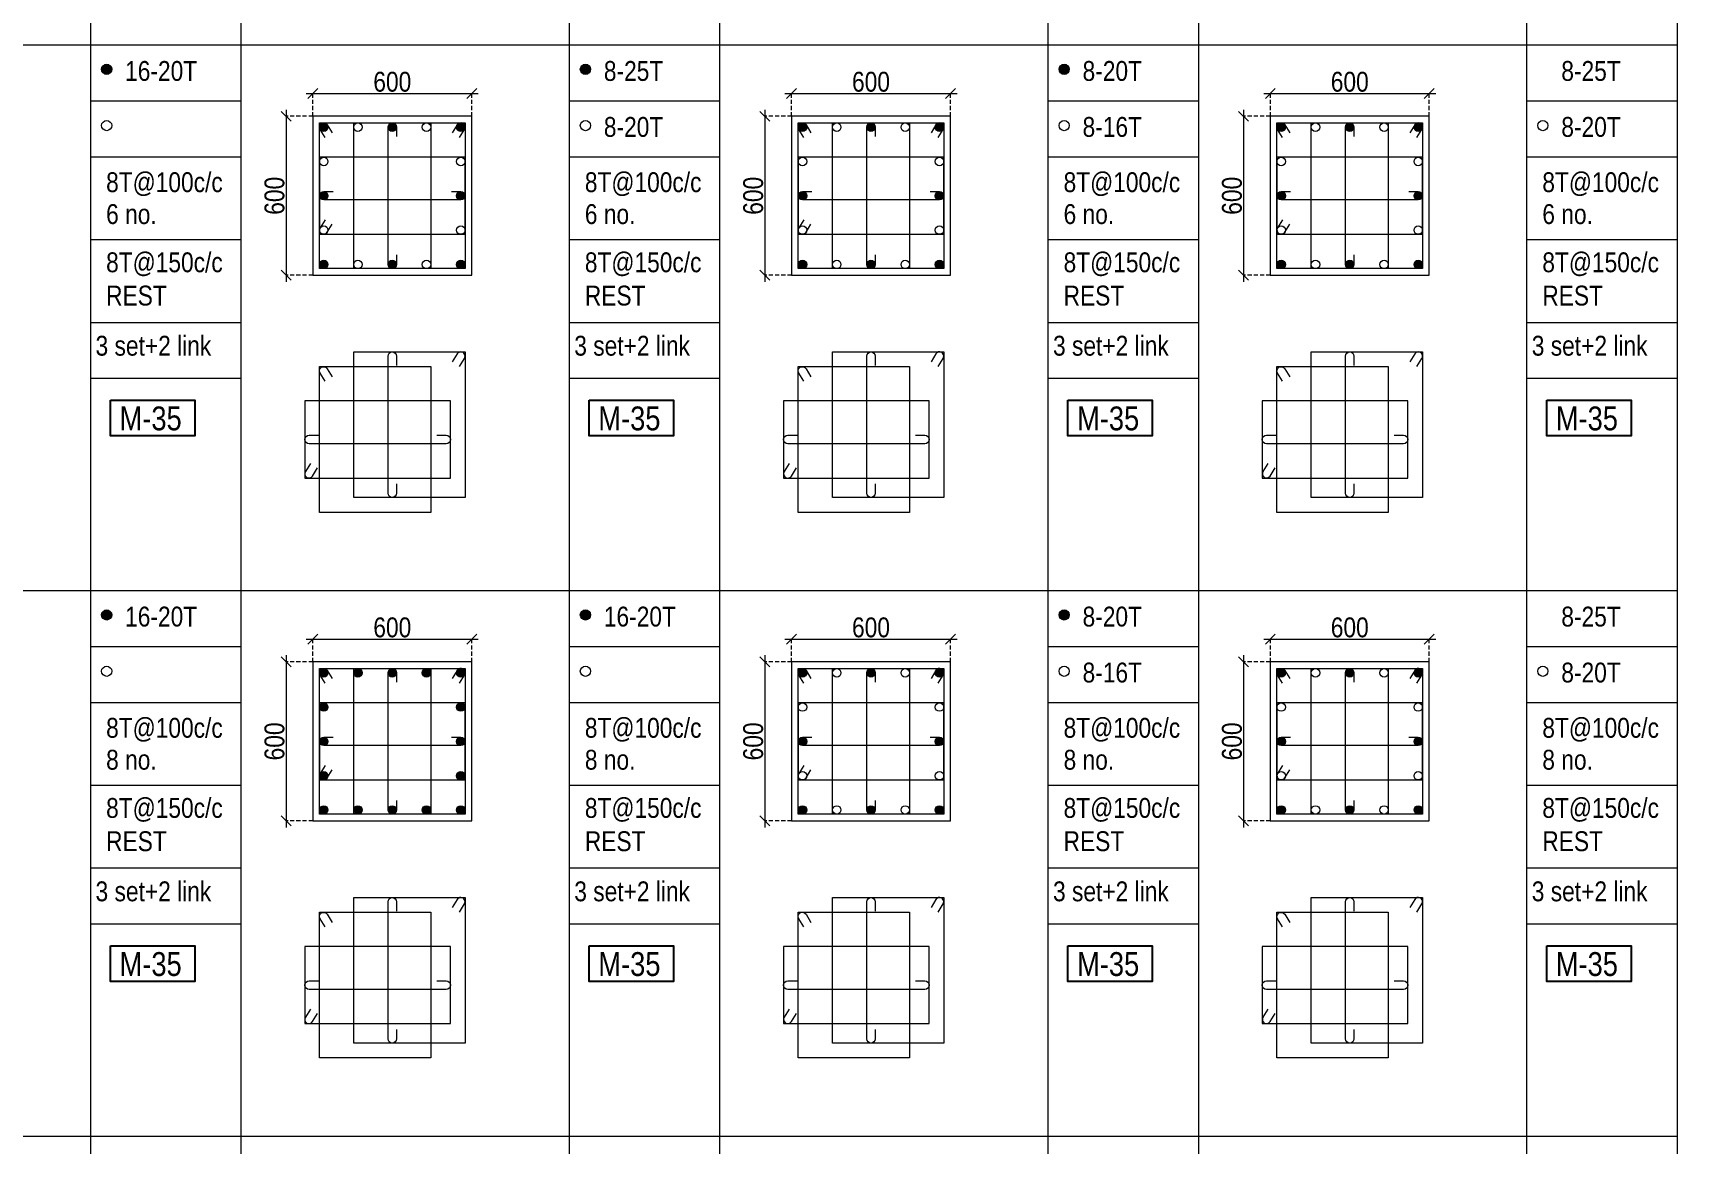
# Model space of a CAD drawing. Header units: millimetres. Extents: x 1112055 to 3390982, y -148532 to 766891.
# Drawn here: x 2196548 to 2221391, y 45312 to 62093 of the extents above; entities that cross this region are included whole.
import ezdxf
from ezdxf.enums import TextEntityAlignment as Align

# ---------------------------------------------------------------- set-up
doc = ezdxf.new("R2010")
doc.units = ezdxf.units.MM
doc.header["$PDMODE"] = 35
doc.header["$PDSIZE"] = -25
doc.linetypes.add('DASHED2', pattern=[0.375, 0.25, -0.125])
doc.linetypes.add('Hidden', pattern=[9.525, 6.35, -3.175])
for name, color, linetype, lineweight in [('B COL. SIZE DIM', 220, 'Continuous', 25), ('B COLSCH', 204, 'Continuous', 20), ('B COLUMN', 1, 'Hidden', 9), ('B STEEL', 34, 'Continuous', 15)]:
    doc.layers.add(name, color=color, linetype=linetype, lineweight=lineweight)
doc.layers.add('B TEXT', color=7, linetype='Continuous')
doc.styles.add('dim inside', font='romans.shx', dxfattribs={"width": 0.8, "height": 125})
doc.styles.add('SWINC', font='swissc.ttf')
doc.dimstyles.new('dim inside', dxfattribs={"dimtxt": 125, "dimasz": 100, "dimexe": 0, "dimexo": 0, "dimgap": 10, "dimtad": 0, "dimdec": 0, "dimzin": 0, "dimdsep": 46, "dimtxsty": 'dim inside', "dimblk": 'SMALL', "dimcen": 0.09, "dimadec": 0, "dimazin": 0, "dimtfac": 1, "dimtdec": 0, "dimtofl": 0, "dimtmove": 0, "dimatfit": 3, "dimfxl": 1, "dimtolj": 1, "dimtzin": 0, "dimarcsym": 2})

# ---------------------------------------------------------------- blocks, each defined once
blk = doc.blocks.new('_Oblique')
at = {"color": 0, "linetype": 'ByBlock', "lineweight": -2}
blk.add_line((-0.5, -0.5), (0.5, 0.5), dxfattribs=at)
blk = doc.blocks.new('*D3665')
at = {"layer": 'B COL. SIZE DIM', "color": 250, "lineweight": 9, "ltscale": 250, "transparency": 16777216}
blk.add_line((2207911, 52938), (2210511, 52938), dxfattribs=at)
at = {"layer": 'B COL. SIZE DIM', "color": 250, "linetype": 'DASHED2', "lineweight": 9, "ltscale": 250, "transparency": 16777216}
for p, q in [((2208011, 52593), (2208011, 52938)), ((2210411, 52593), (2210411, 52938))]:
    blk.add_line(p, q, dxfattribs=at)
at = {"layer": 'Defpoints', "color": 0, "transparency": 16777216}
for p in [(2210411, 52938), (2208011, 52593), (2210411, 52593)]:
    blk.add_point(p, dxfattribs=at)
at = {"layer": 'B COL. SIZE DIM', "color": 250, "lineweight": 9, "transparency": 16777216, "xscale": 150, "yscale": 150, "zscale": 150, "rotation": 180}
blk.add_blockref('_Oblique', (2208011, 52938), dxfattribs=at)
at = {"layer": 'B COL. SIZE DIM', "color": 250, "lineweight": 9, "transparency": 16777216, "xscale": 150, "yscale": 150, "zscale": 150}
blk.add_blockref('_Oblique', (2210411, 52938), dxfattribs=at)
at = {"layer": 'B COL. SIZE DIM', "color": 6, "transparency": 16777216, "insert": (2209211, 53113), "char_height": 300, "attachment_point": 5, "style": 'SWINC'}
blk.add_mtext('\\A1;600', dxfattribs=at)
blk = doc.blocks.new('*D3666')
at = {"layer": 'B COL. SIZE DIM', "color": 250, "lineweight": 9, "ltscale": 250, "transparency": 16777216}
blk.add_line((2207607, 52693), (2207607, 50093), dxfattribs=at)
at = {"layer": 'B COL. SIZE DIM', "color": 250, "linetype": 'DASHED2', "lineweight": 9, "ltscale": 250, "transparency": 16777216}
for p, q in [((2208011, 52593), (2207607, 52593)), ((2208011, 50193), (2207607, 50193))]:
    blk.add_line(p, q, dxfattribs=at)
at = {"layer": 'Defpoints', "color": 0, "transparency": 16777216}
for p in [(2208011, 52593), (2207607, 50193), (2208011, 50193)]:
    blk.add_point(p, dxfattribs=at)
at = {"layer": 'B COL. SIZE DIM', "color": 250, "lineweight": 9, "transparency": 16777216, "xscale": 150, "yscale": 150, "zscale": 150}
for p, rotation in [((2207607, 52593), 90), ((2207607, 50193), 270)]:
    blk.add_blockref('_Oblique', p, dxfattribs=dict(at, rotation=rotation))
at = {"layer": 'B COL. SIZE DIM', "color": 6, "transparency": 16777216, "insert": (2207432, 51393), "char_height": 300, "attachment_point": 5, "rotation": 90, "style": 'SWINC'}
blk.add_mtext('\\A1;600', dxfattribs=at)
blk = doc.blocks.new('*D3667')
at = {"layer": 'B COL. SIZE DIM', "color": 250, "lineweight": 9, "ltscale": 250, "transparency": 16777216}
blk.add_line((2207911, 61178), (2210511, 61178), dxfattribs=at)
at = {"layer": 'B COL. SIZE DIM', "color": 250, "linetype": 'DASHED2', "lineweight": 9, "ltscale": 250, "transparency": 16777216}
for p, q in [((2208011, 60833), (2208011, 61178)), ((2210411, 60833), (2210411, 61178))]:
    blk.add_line(p, q, dxfattribs=at)
at = {"layer": 'Defpoints', "color": 0, "transparency": 16777216}
for p in [(2210411, 61178), (2208011, 60833), (2210411, 60833)]:
    blk.add_point(p, dxfattribs=at)
at = {"layer": 'B COL. SIZE DIM', "color": 250, "lineweight": 9, "transparency": 16777216, "xscale": 150, "yscale": 150, "zscale": 150, "rotation": 180}
blk.add_blockref('_Oblique', (2208011, 61178), dxfattribs=at)
at = {"layer": 'B COL. SIZE DIM', "color": 250, "lineweight": 9, "transparency": 16777216, "xscale": 150, "yscale": 150, "zscale": 150}
blk.add_blockref('_Oblique', (2210411, 61178), dxfattribs=at)
at = {"layer": 'B COL. SIZE DIM', "color": 6, "transparency": 16777216, "insert": (2209211, 61353), "char_height": 300, "attachment_point": 5, "style": 'SWINC'}
blk.add_mtext('\\A1;600', dxfattribs=at)
blk = doc.blocks.new('*D3668')
at = {"layer": 'B COL. SIZE DIM', "color": 250, "lineweight": 9, "ltscale": 250, "transparency": 16777216}
blk.add_line((2207607, 60933), (2207607, 58333), dxfattribs=at)
at = {"layer": 'B COL. SIZE DIM', "color": 250, "linetype": 'DASHED2', "lineweight": 9, "ltscale": 250, "transparency": 16777216}
for p, q in [((2208011, 60833), (2207607, 60833)), ((2208011, 58433), (2207607, 58433))]:
    blk.add_line(p, q, dxfattribs=at)
at = {"layer": 'Defpoints', "color": 0, "transparency": 16777216}
for p in [(2208011, 60833), (2207607, 58433), (2208011, 58433)]:
    blk.add_point(p, dxfattribs=at)
at = {"layer": 'B COL. SIZE DIM', "color": 250, "lineweight": 9, "transparency": 16777216, "xscale": 150, "yscale": 150, "zscale": 150}
for p, rotation in [((2207607, 60833), 90), ((2207607, 58433), 270)]:
    blk.add_blockref('_Oblique', p, dxfattribs=dict(at, rotation=rotation))
at = {"layer": 'B COL. SIZE DIM', "color": 6, "transparency": 16777216, "insert": (2207432, 59633), "char_height": 300, "attachment_point": 5, "rotation": 90, "style": 'SWINC'}
blk.add_mtext('\\A1;600', dxfattribs=at)
blk = doc.blocks.new('*D3589')
at = {"layer": 'B COL. SIZE DIM', "color": 250, "lineweight": 9, "ltscale": 250, "transparency": 16777216}
blk.add_line((2200678, 52938), (2203278, 52938), dxfattribs=at)
at = {"layer": 'B COL. SIZE DIM', "color": 250, "linetype": 'DASHED2', "lineweight": 9, "ltscale": 250, "transparency": 16777216}
for p, q in [((2200778, 52593), (2200778, 52938)), ((2203178, 52593), (2203178, 52938))]:
    blk.add_line(p, q, dxfattribs=at)
at = {"layer": 'Defpoints', "color": 0, "transparency": 16777216}
for p in [(2203178, 52938), (2200778, 52593), (2203178, 52593)]:
    blk.add_point(p, dxfattribs=at)
at = {"layer": 'B COL. SIZE DIM', "color": 250, "lineweight": 9, "transparency": 16777216, "xscale": 150, "yscale": 150, "zscale": 150, "rotation": 180}
blk.add_blockref('_Oblique', (2200778, 52938), dxfattribs=at)
at = {"layer": 'B COL. SIZE DIM', "color": 250, "lineweight": 9, "transparency": 16777216, "xscale": 150, "yscale": 150, "zscale": 150}
blk.add_blockref('_Oblique', (2203178, 52938), dxfattribs=at)
at = {"layer": 'B COL. SIZE DIM', "color": 6, "transparency": 16777216, "insert": (2201978, 53113), "char_height": 300, "attachment_point": 5, "style": 'SWINC'}
blk.add_mtext('\\A1;600', dxfattribs=at)
blk = doc.blocks.new('*D3590')
at = {"layer": 'B COL. SIZE DIM', "color": 250, "lineweight": 9, "ltscale": 250, "transparency": 16777216}
blk.add_line((2200374, 52693), (2200374, 50093), dxfattribs=at)
at = {"layer": 'B COL. SIZE DIM', "color": 250, "linetype": 'DASHED2', "lineweight": 9, "ltscale": 250, "transparency": 16777216}
for p, q in [((2200778, 52593), (2200374, 52593)), ((2200778, 50193), (2200374, 50193))]:
    blk.add_line(p, q, dxfattribs=at)
at = {"layer": 'Defpoints', "color": 0, "transparency": 16777216}
for p in [(2200778, 52593), (2200374, 50193), (2200778, 50193)]:
    blk.add_point(p, dxfattribs=at)
at = {"layer": 'B COL. SIZE DIM', "color": 250, "lineweight": 9, "transparency": 16777216, "xscale": 150, "yscale": 150, "zscale": 150}
for p, rotation in [((2200374, 52593), 90), ((2200374, 50193), 270)]:
    blk.add_blockref('_Oblique', p, dxfattribs=dict(at, rotation=rotation))
at = {"layer": 'B COL. SIZE DIM', "color": 6, "transparency": 16777216, "insert": (2200199, 51393), "char_height": 300, "attachment_point": 5, "rotation": 90, "style": 'SWINC'}
blk.add_mtext('\\A1;600', dxfattribs=at)
blk = doc.blocks.new('*D3593')
at = {"layer": 'B COL. SIZE DIM', "color": 250, "lineweight": 9, "ltscale": 250, "transparency": 16777216}
blk.add_line((2200678, 61178), (2203278, 61178), dxfattribs=at)
at = {"layer": 'B COL. SIZE DIM', "color": 250, "linetype": 'DASHED2', "lineweight": 9, "ltscale": 250, "transparency": 16777216}
for p, q in [((2200778, 60833), (2200778, 61178)), ((2203178, 60833), (2203178, 61178))]:
    blk.add_line(p, q, dxfattribs=at)
at = {"layer": 'Defpoints', "color": 0, "transparency": 16777216}
for p in [(2203178, 61178), (2200778, 60833), (2203178, 60833)]:
    blk.add_point(p, dxfattribs=at)
at = {"layer": 'B COL. SIZE DIM', "color": 250, "lineweight": 9, "transparency": 16777216, "xscale": 150, "yscale": 150, "zscale": 150, "rotation": 180}
blk.add_blockref('_Oblique', (2200778, 61178), dxfattribs=at)
at = {"layer": 'B COL. SIZE DIM', "color": 250, "lineweight": 9, "transparency": 16777216, "xscale": 150, "yscale": 150, "zscale": 150}
blk.add_blockref('_Oblique', (2203178, 61178), dxfattribs=at)
at = {"layer": 'B COL. SIZE DIM', "color": 6, "transparency": 16777216, "insert": (2201978, 61353), "char_height": 300, "attachment_point": 5, "style": 'SWINC'}
blk.add_mtext('\\A1;600', dxfattribs=at)
blk = doc.blocks.new('*D3594')
at = {"layer": 'B COL. SIZE DIM', "color": 250, "lineweight": 9, "ltscale": 250, "transparency": 16777216}
blk.add_line((2200374, 60933), (2200374, 58333), dxfattribs=at)
at = {"layer": 'B COL. SIZE DIM', "color": 250, "linetype": 'DASHED2', "lineweight": 9, "ltscale": 250, "transparency": 16777216}
for p, q in [((2200778, 60833), (2200374, 60833)), ((2200778, 58433), (2200374, 58433))]:
    blk.add_line(p, q, dxfattribs=at)
at = {"layer": 'Defpoints', "color": 0, "transparency": 16777216}
for p in [(2200778, 60833), (2200374, 58433), (2200778, 58433)]:
    blk.add_point(p, dxfattribs=at)
at = {"layer": 'B COL. SIZE DIM', "color": 250, "lineweight": 9, "transparency": 16777216, "xscale": 150, "yscale": 150, "zscale": 150}
for p, rotation in [((2200374, 60833), 90), ((2200374, 58433), 270)]:
    blk.add_blockref('_Oblique', p, dxfattribs=dict(at, rotation=rotation))
at = {"layer": 'B COL. SIZE DIM', "color": 6, "transparency": 16777216, "insert": (2200199, 59633), "char_height": 300, "attachment_point": 5, "rotation": 90, "style": 'SWINC'}
blk.add_mtext('\\A1;600', dxfattribs=at)
blk = doc.blocks.new('*D3603')
at = {"layer": 'B COL. SIZE DIM', "color": 250, "lineweight": 9, "ltscale": 250, "transparency": 16777216}
blk.add_line((2215145, 52938), (2217745, 52938), dxfattribs=at)
at = {"layer": 'B COL. SIZE DIM', "color": 250, "linetype": 'DASHED2', "lineweight": 9, "ltscale": 250, "transparency": 16777216}
for p, q in [((2215245, 52593), (2215245, 52938)), ((2217645, 52593), (2217645, 52938))]:
    blk.add_line(p, q, dxfattribs=at)
at = {"layer": 'Defpoints', "color": 0, "transparency": 16777216}
for p in [(2217645, 52938), (2215245, 52593), (2217645, 52593)]:
    blk.add_point(p, dxfattribs=at)
at = {"layer": 'B COL. SIZE DIM', "color": 250, "lineweight": 9, "transparency": 16777216, "xscale": 150, "yscale": 150, "zscale": 150, "rotation": 180}
blk.add_blockref('_Oblique', (2215245, 52938), dxfattribs=at)
at = {"layer": 'B COL. SIZE DIM', "color": 250, "lineweight": 9, "transparency": 16777216, "xscale": 150, "yscale": 150, "zscale": 150}
blk.add_blockref('_Oblique', (2217645, 52938), dxfattribs=at)
at = {"layer": 'B COL. SIZE DIM', "color": 6, "transparency": 16777216, "insert": (2216445, 53113), "char_height": 300, "attachment_point": 5, "style": 'SWINC'}
blk.add_mtext('\\A1;600', dxfattribs=at)
blk = doc.blocks.new('*D3604')
at = {"layer": 'B COL. SIZE DIM', "color": 250, "lineweight": 9, "ltscale": 250, "transparency": 16777216}
blk.add_line((2214841, 52693), (2214841, 50093), dxfattribs=at)
at = {"layer": 'B COL. SIZE DIM', "color": 250, "linetype": 'DASHED2', "lineweight": 9, "ltscale": 250, "transparency": 16777216}
for p, q in [((2215245, 52593), (2214841, 52593)), ((2215245, 50193), (2214841, 50193))]:
    blk.add_line(p, q, dxfattribs=at)
at = {"layer": 'Defpoints', "color": 0, "transparency": 16777216}
for p in [(2215245, 52593), (2214841, 50193), (2215245, 50193)]:
    blk.add_point(p, dxfattribs=at)
at = {"layer": 'B COL. SIZE DIM', "color": 250, "lineweight": 9, "transparency": 16777216, "xscale": 150, "yscale": 150, "zscale": 150}
for p, rotation in [((2214841, 52593), 90), ((2214841, 50193), 270)]:
    blk.add_blockref('_Oblique', p, dxfattribs=dict(at, rotation=rotation))
at = {"layer": 'B COL. SIZE DIM', "color": 6, "transparency": 16777216, "insert": (2214666, 51393), "char_height": 300, "attachment_point": 5, "rotation": 90, "style": 'SWINC'}
blk.add_mtext('\\A1;600', dxfattribs=at)
blk = doc.blocks.new('*D3605')
at = {"layer": 'B COL. SIZE DIM', "color": 250, "lineweight": 9, "ltscale": 250, "transparency": 16777216}
blk.add_line((2215145, 61178), (2217745, 61178), dxfattribs=at)
at = {"layer": 'B COL. SIZE DIM', "color": 250, "linetype": 'DASHED2', "lineweight": 9, "ltscale": 250, "transparency": 16777216}
for p, q in [((2215245, 60833), (2215245, 61178)), ((2217645, 60833), (2217645, 61178))]:
    blk.add_line(p, q, dxfattribs=at)
at = {"layer": 'Defpoints', "color": 0, "transparency": 16777216}
for p in [(2217645, 61178), (2215245, 60833), (2217645, 60833)]:
    blk.add_point(p, dxfattribs=at)
at = {"layer": 'B COL. SIZE DIM', "color": 250, "lineweight": 9, "transparency": 16777216, "xscale": 150, "yscale": 150, "zscale": 150, "rotation": 180}
blk.add_blockref('_Oblique', (2215245, 61178), dxfattribs=at)
at = {"layer": 'B COL. SIZE DIM', "color": 250, "lineweight": 9, "transparency": 16777216, "xscale": 150, "yscale": 150, "zscale": 150}
blk.add_blockref('_Oblique', (2217645, 61178), dxfattribs=at)
at = {"layer": 'B COL. SIZE DIM', "color": 6, "transparency": 16777216, "insert": (2216445, 61353), "char_height": 300, "attachment_point": 5, "style": 'SWINC'}
blk.add_mtext('\\A1;600', dxfattribs=at)
blk = doc.blocks.new('*D3606')
at = {"layer": 'B COL. SIZE DIM', "color": 250, "lineweight": 9, "ltscale": 250, "transparency": 16777216}
blk.add_line((2214841, 60933), (2214841, 58333), dxfattribs=at)
at = {"layer": 'B COL. SIZE DIM', "color": 250, "linetype": 'DASHED2', "lineweight": 9, "ltscale": 250, "transparency": 16777216}
for p, q in [((2215245, 60833), (2214841, 60833)), ((2215245, 58433), (2214841, 58433))]:
    blk.add_line(p, q, dxfattribs=at)
at = {"layer": 'Defpoints', "color": 0, "transparency": 16777216}
for p in [(2215245, 60833), (2214841, 58433), (2215245, 58433)]:
    blk.add_point(p, dxfattribs=at)
at = {"layer": 'B COL. SIZE DIM', "color": 250, "lineweight": 9, "transparency": 16777216, "xscale": 150, "yscale": 150, "zscale": 150}
for p, rotation in [((2214841, 60833), 90), ((2214841, 58433), 270)]:
    blk.add_blockref('_Oblique', p, dxfattribs=dict(at, rotation=rotation))
at = {"layer": 'B COL. SIZE DIM', "color": 6, "transparency": 16777216, "insert": (2214666, 59633), "char_height": 300, "attachment_point": 5, "rotation": 90, "style": 'SWINC'}
blk.add_mtext('\\A1;600', dxfattribs=at)

msp = doc.modelspace()

# ---------------------------------------------------------------- hatches: boundary and pattern name
at = {"layer": 'B STEEL', "lineweight": 9, "ltscale": 0.5}
h = msp.add_hatch(color=34, dxfattribs=at)
edge = h.paths.add_edge_path()
edge.add_arc((2197662.4, 61542.4), 76.8, 0, 360)
h = msp.add_hatch(color=34, dxfattribs=at)
edge = h.paths.add_edge_path()
edge.add_arc((2204896, 61542.4), 76.8, 0, 360)
h = msp.add_hatch(color=34, dxfattribs=at)
edge = h.paths.add_edge_path()
edge.add_arc((2212129.5, 61542.4), 76.8, 0, 360)
h = msp.add_hatch(color=34, dxfattribs=at)
edge = h.paths.add_edge_path()
edge.add_arc((2200941.6, 60669.2), 64, 0, 360)
h = msp.add_hatch(color=34, dxfattribs=at)
edge = h.paths.add_edge_path()
edge.add_arc((2201977.6, 60669.2), 64, 180, 540, ccw=False)
h = msp.add_hatch(color=34, dxfattribs=at)
edge = h.paths.add_edge_path()
edge.add_arc((2203013.6, 60669.2), 64, 180, 540, ccw=False)
h = msp.add_hatch(color=34, dxfattribs=at)
edge = h.paths.add_edge_path()
edge.add_arc((2208175.2, 60669.2), 64, 0, 360)
h = msp.add_hatch(color=34, dxfattribs=at)
edge = h.paths.add_edge_path()
edge.add_arc((2209211.1, 60669.2), 64, 180, 540, ccw=False)
h = msp.add_hatch(color=34, dxfattribs=at)
edge = h.paths.add_edge_path()
edge.add_arc((2210247.1, 60669.2), 64, 180, 540, ccw=False)
h = msp.add_hatch(color=34, dxfattribs=at)
edge = h.paths.add_edge_path()
edge.add_arc((2215408.7, 60669.2), 64, 0, 360)
h = msp.add_hatch(color=34, dxfattribs=at)
edge = h.paths.add_edge_path()
edge.add_arc((2216444.7, 60669.2), 64, 180, 540, ccw=False)
h = msp.add_hatch(color=34, dxfattribs=at)
edge = h.paths.add_edge_path()
edge.add_arc((2217480.7, 60669.2), 64, 180, 540, ccw=False)
h = msp.add_hatch(color=34, dxfattribs=at)
edge = h.paths.add_edge_path()
edge.add_arc((2200941.6, 59633.3), 64, 180, 540, ccw=False)
h = msp.add_hatch(color=34, dxfattribs=at)
edge = h.paths.add_edge_path()
edge.add_arc((2203013.6, 59633.3), 64, 180, 540, ccw=False)
h = msp.add_hatch(color=34, dxfattribs=at)
edge = h.paths.add_edge_path()
edge.add_arc((2208175.2, 59633.3), 64, 180, 540, ccw=False)
h = msp.add_hatch(color=34, dxfattribs=at)
edge = h.paths.add_edge_path()
edge.add_arc((2210247.1, 59633.3), 64, 180, 540, ccw=False)
h = msp.add_hatch(color=34, dxfattribs=at)
edge = h.paths.add_edge_path()
edge.add_arc((2215408.7, 59633.3), 64, 180, 540, ccw=False)
h = msp.add_hatch(color=34, dxfattribs=at)
edge = h.paths.add_edge_path()
edge.add_arc((2217480.7, 59633.3), 64, 180, 540, ccw=False)
h = msp.add_hatch(color=34, dxfattribs=at)
edge = h.paths.add_edge_path()
edge.add_arc((2200941.6, 58597.3), 64, 0, 360, ccw=False)
h = msp.add_hatch(color=34, dxfattribs=at)
edge = h.paths.add_edge_path()
edge.add_arc((2201977.6, 58597.3), 64, 180, 540, ccw=False)
h = msp.add_hatch(color=34, dxfattribs=at)
edge = h.paths.add_edge_path()
edge.add_arc((2203013.6, 58597.3), 64, -180, 180)
h = msp.add_hatch(color=34, dxfattribs=at)
edge = h.paths.add_edge_path()
edge.add_arc((2208175.2, 58597.3), 64, 0, 360, ccw=False)
h = msp.add_hatch(color=34, dxfattribs=at)
edge = h.paths.add_edge_path()
edge.add_arc((2209211.1, 58597.3), 64, 180, 540, ccw=False)
h = msp.add_hatch(color=34, dxfattribs=at)
edge = h.paths.add_edge_path()
edge.add_arc((2210247.1, 58597.3), 64, -180, 180)
h = msp.add_hatch(color=34, dxfattribs=at)
edge = h.paths.add_edge_path()
edge.add_arc((2215408.7, 58597.3), 64, 0, 360, ccw=False)
h = msp.add_hatch(color=34, dxfattribs=at)
edge = h.paths.add_edge_path()
edge.add_arc((2216444.7, 58597.3), 64, 180, 540, ccw=False)
h = msp.add_hatch(color=34, dxfattribs=at)
edge = h.paths.add_edge_path()
edge.add_arc((2217480.7, 58597.3), 64, -180, 180)
h = msp.add_hatch(color=34, dxfattribs=at)
edge = h.paths.add_edge_path()
edge.add_arc((2197662.4, 53302.6), 76.8, 0, 360)
h = msp.add_hatch(color=34, dxfattribs=at)
edge = h.paths.add_edge_path()
edge.add_arc((2204896, 53302.6), 76.8, 0, 360)
h = msp.add_hatch(color=34, dxfattribs=at)
edge = h.paths.add_edge_path()
edge.add_arc((2212129.5, 53302.6), 76.8, 0, 360)
h = msp.add_hatch(color=34, dxfattribs=at)
edge = h.paths.add_edge_path()
edge.add_arc((2200941.6, 52429.4), 64, 0, 360)
h = msp.add_hatch(color=34, dxfattribs=at)
edge = h.paths.add_edge_path()
edge.add_arc((2201459.6, 52429.4), 64, 180, 540, ccw=False)
h = msp.add_hatch(color=34, dxfattribs=at)
edge = h.paths.add_edge_path()
edge.add_arc((2201977.6, 52429.4), 64, 180, 540, ccw=False)
h = msp.add_hatch(color=34, dxfattribs=at)
edge = h.paths.add_edge_path()
edge.add_arc((2202495.6, 52429.4), 64, 180, 540, ccw=False)
h = msp.add_hatch(color=34, dxfattribs=at)
edge = h.paths.add_edge_path()
edge.add_arc((2203013.6, 52429.4), 64, 180, 540, ccw=False)
h = msp.add_hatch(color=34, dxfattribs=at)
edge = h.paths.add_edge_path()
edge.add_arc((2208175.2, 52429.4), 64, 0, 360)
h = msp.add_hatch(color=34, dxfattribs=at)
edge = h.paths.add_edge_path()
edge.add_arc((2209211.1, 52429.4), 64, 180, 540, ccw=False)
h = msp.add_hatch(color=34, dxfattribs=at)
edge = h.paths.add_edge_path()
edge.add_arc((2210247.1, 52429.4), 64, 180, 540, ccw=False)
h = msp.add_hatch(color=34, dxfattribs=at)
edge = h.paths.add_edge_path()
edge.add_arc((2215408.7, 52429.4), 64, 0, 360)
h = msp.add_hatch(color=34, dxfattribs=at)
edge = h.paths.add_edge_path()
edge.add_arc((2216444.7, 52429.4), 64, 180, 540, ccw=False)
h = msp.add_hatch(color=34, dxfattribs=at)
edge = h.paths.add_edge_path()
edge.add_arc((2217480.7, 52429.4), 64, 180, 540, ccw=False)
h = msp.add_hatch(color=34, dxfattribs=at)
edge = h.paths.add_edge_path()
edge.add_arc((2200941.6, 51911.4), 64, 180, 540, ccw=False)
h = msp.add_hatch(color=34, dxfattribs=at)
edge = h.paths.add_edge_path()
edge.add_arc((2203013.6, 51911.4), 64, 180, 540, ccw=False)
h = msp.add_hatch(color=34, dxfattribs=at)
edge = h.paths.add_edge_path()
edge.add_arc((2200941.6, 51393.4), 64, 180, 540, ccw=False)
h = msp.add_hatch(color=34, dxfattribs=at)
edge = h.paths.add_edge_path()
edge.add_arc((2203013.6, 51393.4), 64, 180, 540, ccw=False)
h = msp.add_hatch(color=34, dxfattribs=at)
edge = h.paths.add_edge_path()
edge.add_arc((2208175.2, 51393.4), 64, 180, 540, ccw=False)
h = msp.add_hatch(color=34, dxfattribs=at)
edge = h.paths.add_edge_path()
edge.add_arc((2210247.1, 51393.4), 64, 180, 540, ccw=False)
h = msp.add_hatch(color=34, dxfattribs=at)
edge = h.paths.add_edge_path()
edge.add_arc((2215408.7, 51393.4), 64, 180, 540, ccw=False)
h = msp.add_hatch(color=34, dxfattribs=at)
edge = h.paths.add_edge_path()
edge.add_arc((2217480.7, 51393.4), 64, 180, 540, ccw=False)
h = msp.add_hatch(color=34, dxfattribs=at)
edge = h.paths.add_edge_path()
edge.add_arc((2200941.6, 50875.4), 64, 180, 540, ccw=False)
h = msp.add_hatch(color=34, dxfattribs=at)
edge = h.paths.add_edge_path()
edge.add_arc((2203013.6, 50875.4), 64, 180, 540, ccw=False)
h = msp.add_hatch(color=34, dxfattribs=at)
edge = h.paths.add_edge_path()
edge.add_arc((2200941.6, 50357.4), 64, 0, 360, ccw=False)
h = msp.add_hatch(color=34, dxfattribs=at)
edge = h.paths.add_edge_path()
edge.add_arc((2201459.6, 50357.4), 64, 180, 540, ccw=False)
h = msp.add_hatch(color=34, dxfattribs=at)
edge = h.paths.add_edge_path()
edge.add_arc((2201977.6, 50357.4), 64, 180, 540, ccw=False)
h = msp.add_hatch(color=34, dxfattribs=at)
edge = h.paths.add_edge_path()
edge.add_arc((2202495.6, 50357.4), 64, 180, 540, ccw=False)
h = msp.add_hatch(color=34, dxfattribs=at)
edge = h.paths.add_edge_path()
edge.add_arc((2203013.6, 50357.4), 64, -180, 180)
h = msp.add_hatch(color=34, dxfattribs=at)
edge = h.paths.add_edge_path()
edge.add_arc((2208175.2, 50357.4), 64, 0, 360, ccw=False)
h = msp.add_hatch(color=34, dxfattribs=at)
edge = h.paths.add_edge_path()
edge.add_arc((2209211.1, 50357.4), 64, 180, 540, ccw=False)
h = msp.add_hatch(color=34, dxfattribs=at)
edge = h.paths.add_edge_path()
edge.add_arc((2210247.1, 50357.4), 64, -180, 180)
h = msp.add_hatch(color=34, dxfattribs=at)
edge = h.paths.add_edge_path()
edge.add_arc((2215408.7, 50357.4), 64, 0, 360, ccw=False)
h = msp.add_hatch(color=34, dxfattribs=at)
edge = h.paths.add_edge_path()
edge.add_arc((2216444.7, 50357.4), 64, 180, 540, ccw=False)
h = msp.add_hatch(color=34, dxfattribs=at)
edge = h.paths.add_edge_path()
edge.add_arc((2217480.7, 50357.4), 64, -180, 180)

# ---------------------------------------------------------------- linework, layer by layer
at = {"layer": 'B COLSCH', "color": 250, "lineweight": 0}
for p, q in [((2221391.2, 87949.3), (2221391.2, 21698.7)), ((2197416.1, 86630.3), (2197416.1, 28951.4)), ((2199690.5, 86630.3), (2199690.5, 21698.7)), ((2204649.7, 86630.3), (2204649.7, 28951.4)), ((2206924.1, 86630.3), (2206924.1, 21698.7)), ((2211883.2, 86630.3), (2211883.2, 28951.4)), ((2214157.6, 86630.3), (2214157.6, 21698.7)), ((2219116.8, 86630.3), (2219116.8, 28951.4)), ((2079293.2, 61910.7), (2221391.2, 61910.7)), ((2197416.1, 61065.7), (2199690.5, 61065.7)), ((2204649.7, 61065.7), (2206924.1, 61065.7)), ((2211883.2, 61065.7), (2214157.6, 61065.7)), ((2219116.8, 61065.7), (2221391.2, 61065.7)), ((2197416.1, 60220.7), (2199690.5, 60220.7)), ((2204649.7, 60220.7), (2206924.1, 60220.7)), ((2211883.2, 60220.7), (2214157.6, 60220.7)), ((2219116.8, 60220.7), (2221391.2, 60220.7)), ((2197416.1, 58971), (2199690.5, 58971)), ((2204649.7, 58971), (2206924.1, 58971)), ((2211883.2, 58971), (2214157.6, 58971)), ((2219116.8, 58971), (2221391.2, 58971)), ((2197416.1, 57721.2), (2199690.5, 57721.2)), ((2204649.7, 57721.2), (2206924.1, 57721.2)), ((2211883.2, 57721.2), (2214157.6, 57721.2)), ((2219116.8, 57721.2), (2221391.2, 57721.2)), ((2197416.1, 56876.2), (2199690.5, 56876.2)), ((2204649.7, 56876.2), (2206924.1, 56876.2)), ((2211883.2, 56876.2), (2214157.6, 56876.2)), ((2219116.8, 56876.2), (2221391.2, 56876.2)), ((2079293.2, 53670.9), (2221391.2, 53670.9)), ((2197416.1, 52825.9), (2199690.5, 52825.9)), ((2204649.7, 52825.9), (2206924.1, 52825.9)), ((2211883.2, 52825.9), (2214157.6, 52825.9)), ((2219116.8, 52825.9), (2221391.2, 52825.9)), ((2197416.1, 51980.9), (2199690.5, 51980.9)), ((2204649.7, 51980.9), (2206924.1, 51980.9)), ((2211883.2, 51980.9), (2214157.6, 51980.9)), ((2219116.8, 51980.9), (2221391.2, 51980.9)), ((2197416.1, 50731.1), (2199690.5, 50731.1)), ((2204649.7, 50731.1), (2206924.1, 50731.1)), ((2211883.2, 50731.1), (2214157.6, 50731.1)), ((2219116.8, 50731.1), (2221391.2, 50731.1)), ((2197416.1, 49481.4), (2199690.5, 49481.4)), ((2204649.7, 49481.4), (2206924.1, 49481.4)), ((2211883.2, 49481.4), (2214157.6, 49481.4)), ((2219116.8, 49481.4), (2221391.2, 49481.4)), ((2197416.1, 48636.4), (2199690.5, 48636.4)), ((2204649.7, 48636.4), (2206924.1, 48636.4)), ((2211883.2, 48636.4), (2214157.6, 48636.4)), ((2219116.8, 48636.4), (2221391.2, 48636.4)), ((2079293.2, 45431), (2221391.2, 45431))]:
    msp.add_line(p, q, dxfattribs=at)
at = {"layer": 'B COLUMN', "color": 1, "linetype": 'ByBlock', "lineweight": 20}
for points in [[(2200777.6, 58433.3), (2203177.6, 58433.3), (2203177.6, 60833.3), (2200777.6, 60833.3)], [(2208011.1, 58433.3), (2210411.1, 58433.3), (2210411.1, 60833.3), (2208011.1, 60833.3)], [(2215244.7, 58433.3), (2217644.7, 58433.3), (2217644.7, 60833.3), (2215244.7, 60833.3)], [(2200777.6, 50193.4), (2203177.6, 50193.4), (2203177.6, 52593.4), (2200777.6, 52593.4)], [(2208011.1, 50193.4), (2210411.1, 50193.4), (2210411.1, 52593.4), (2208011.1, 52593.4)], [(2215244.7, 50193.4), (2217644.7, 50193.4), (2217644.7, 52593.4), (2215244.7, 52593.4)]]:
    msp.add_lwpolyline(points, close=True, dxfattribs=at)
at = {"layer": 'B STEEL', "color": 34, "lineweight": 9, "ltscale": 0.5}
for points in [[(2200961.9, 60514.2), (2200887.1, 60635.7, -1), (2200996.1, 60702.8), (2201070.9, 60581.3)], [(2202041.6, 58739.9), (2202041.6, 58597.3, -1), (2201913.6, 58597.3), (2201913.6, 60669.2, -1), (2202041.6, 60669.2), (2202041.6, 60526.6)], [(2202993.3, 60514.2), (2203068.1, 60635.7, 1), (2202959.1, 60702.8), (2202884.3, 60581.3)], [(2208195.4, 60514.2), (2208120.6, 60635.7, -1), (2208229.7, 60702.8), (2208304.5, 60581.3)], [(2209275.2, 58739.9), (2209275.2, 58597.3, -1), (2209147.1, 58597.3), (2209147.1, 60669.2, -1), (2209275.2, 60669.2), (2209275.2, 60526.6)], [(2210226.9, 60514.2), (2210301.7, 60635.7, 1), (2210192.6, 60702.8), (2210117.8, 60581.3)], [(2215429, 60514.2), (2215354.2, 60635.7, -1), (2215463.2, 60702.8), (2215538, 60581.3)], [(2216508.7, 58739.9), (2216508.7, 58597.3, -1), (2216380.7, 58597.3), (2216380.7, 60669.2, -1), (2216508.7, 60669.2), (2216508.7, 60526.6)], [(2217460.4, 60514.2), (2217535.2, 60635.7, 1), (2217426.2, 60702.8), (2217351.4, 60581.3)], [(2202870.9, 59697.3), (2203013.6, 59697.3, -1), (2203013.6, 59569.2), (2200941.6, 59569.2, -1), (2200941.6, 59697.3), (2201084.3, 59697.3)], [(2210104.5, 59697.3), (2210247.1, 59697.3, -1), (2210247.1, 59569.2), (2208175.2, 59569.2, -1), (2208175.2, 59697.3), (2208317.8, 59697.3)], [(2217338, 59697.3), (2217480.7, 59697.3, -1), (2217480.7, 59569.2), (2215408.7, 59569.2, -1), (2215408.7, 59697.3), (2215551.4, 59697.3)], [(2200961.9, 59270.3), (2200887.1, 59148.8, 1), (2200996.1, 59081.7), (2201070.9, 59203.2)], [(2208195.4, 59270.3), (2208120.6, 59148.8, 1), (2208229.7, 59081.7), (2208304.5, 59203.2)], [(2215429, 59270.3), (2215354.2, 59148.8, 1), (2215463.2, 59081.7), (2215538, 59203.2)], [(2202041.6, 55282.2), (2202041.6, 55139.5, -1), (2201913.6, 55139.5), (2201913.6, 57211.5, -1), (2202041.6, 57211.5), (2202041.6, 57068.8)], [(2202993.3, 57056.4), (2203068.1, 57177.9, 1), (2202959.1, 57245), (2202884.3, 57123.5)], [(2209275.2, 55282.2), (2209275.2, 55139.5, -1), (2209147.1, 55139.5), (2209147.1, 57211.5, -1), (2209275.2, 57211.5), (2209275.2, 57068.8)], [(2210226.9, 57056.4), (2210301.7, 57177.9, 1), (2210192.6, 57245), (2210117.8, 57123.5)], [(2216508.7, 55282.2), (2216508.7, 55139.5, -1), (2216380.7, 55139.5), (2216380.7, 57211.5, -1), (2216508.7, 57211.5), (2216508.7, 57068.8)], [(2217460.4, 57056.4), (2217535.2, 57177.9, 1), (2217426.2, 57245), (2217351.4, 57123.5)], [(2200961.9, 56833.4), (2200887.1, 56954.8, -1), (2200996.1, 57022), (2201070.9, 56900.5)], [(2208195.4, 56833.4), (2208120.6, 56954.8, -1), (2208229.7, 57022), (2208304.5, 56900.5)], [(2215429, 56833.4), (2215354.2, 56954.8, -1), (2215463.2, 57022), (2215538, 56900.5)], [(2202649.7, 56016.4), (2202792.3, 56016.4, -1), (2202792.3, 55888.4), (2200720.3, 55888.4, -1), (2200720.3, 56016.4), (2200863, 56016.4)], [(2209883.2, 56016.4), (2210025.8, 56016.4, -1), (2210025.8, 55888.4), (2207953.9, 55888.4, -1), (2207953.9, 56016.4), (2208096.5, 56016.4)], [(2217116.7, 56016.4), (2217259.4, 56016.4, -1), (2217259.4, 55888.4), (2215187.4, 55888.4, -1), (2215187.4, 56016.4), (2215330.1, 56016.4)], [(2200740.6, 55589.5), (2200665.8, 55468, 1), (2200774.9, 55400.9), (2200849.6, 55522.4)], [(2207974.1, 55589.5), (2207899.4, 55468, 1), (2208008.4, 55400.9), (2208083.2, 55522.4)], [(2215207.7, 55589.5), (2215132.9, 55468, 1), (2215242, 55400.9), (2215316.7, 55522.4)], [(2200961.9, 52274.4), (2200887.1, 52395.8, -1), (2200996.1, 52463), (2201070.9, 52341.5)], [(2202041.6, 50500.1), (2202041.6, 50357.4, -1), (2201913.6, 50357.4), (2201913.6, 52429.4, -1), (2202041.6, 52429.4), (2202041.6, 52286.8)], [(2202993.3, 52274.4), (2203068.1, 52395.8, 1), (2202959.1, 52463), (2202884.3, 52341.5)], [(2208195.4, 52274.4), (2208120.6, 52395.8, -1), (2208229.7, 52463), (2208304.5, 52341.5)], [(2209275.2, 50500.1), (2209275.2, 50357.4, -1), (2209147.1, 50357.4), (2209147.1, 52429.4, -1), (2209275.2, 52429.4), (2209275.2, 52286.8)], [(2210226.9, 52274.4), (2210301.7, 52395.8, 1), (2210192.6, 52463), (2210117.8, 52341.5)], [(2215429, 52274.4), (2215354.2, 52395.8, -1), (2215463.2, 52463), (2215538, 52341.5)], [(2216508.7, 50500.1), (2216508.7, 50357.4, -1), (2216380.7, 50357.4), (2216380.7, 52429.4, -1), (2216508.7, 52429.4), (2216508.7, 52286.8)], [(2217460.4, 52274.4), (2217535.2, 52395.8, 1), (2217426.2, 52463), (2217351.4, 52341.5)], [(2202870.9, 51457.4), (2203013.6, 51457.4, -1), (2203013.6, 51329.4), (2200941.6, 51329.4, -1), (2200941.6, 51457.4), (2201084.3, 51457.4)], [(2210104.5, 51457.4), (2210247.1, 51457.4, -1), (2210247.1, 51329.4), (2208175.2, 51329.4, -1), (2208175.2, 51457.4), (2208317.8, 51457.4)], [(2217338, 51457.4), (2217480.7, 51457.4, -1), (2217480.7, 51329.4), (2215408.7, 51329.4, -1), (2215408.7, 51457.4), (2215551.4, 51457.4)], [(2200961.9, 51030.5), (2200887.1, 50909, 1), (2200996.1, 50841.9), (2201070.9, 50963.4)], [(2208195.4, 51030.5), (2208120.6, 50909, 1), (2208229.7, 50841.9), (2208304.5, 50963.4)], [(2215429, 51030.5), (2215354.2, 50909, 1), (2215463.2, 50841.9), (2215538, 50963.4)], [(2202041.6, 47042.3), (2202041.6, 46899.7, -1), (2201913.6, 46899.7), (2201913.6, 48971.6, -1), (2202041.6, 48971.6), (2202041.6, 48829)], [(2202993.3, 48816.6), (2203068.1, 48938.1, 1), (2202959.1, 49005.2), (2202884.3, 48883.7)], [(2209275.2, 47042.3), (2209275.2, 46899.7, -1), (2209147.1, 46899.7), (2209147.1, 48971.6, -1), (2209275.2, 48971.6), (2209275.2, 48829)], [(2210226.9, 48816.6), (2210301.7, 48938.1, 1), (2210192.6, 49005.2), (2210117.8, 48883.7)], [(2216508.7, 47042.3), (2216508.7, 46899.7, -1), (2216380.7, 46899.7), (2216380.7, 48971.6, -1), (2216508.7, 48971.6), (2216508.7, 48829)], [(2217460.4, 48816.6), (2217535.2, 48938.1, 1), (2217426.2, 49005.2), (2217351.4, 48883.7)], [(2200961.9, 48593.5), (2200887.1, 48715, -1), (2200996.1, 48782.1), (2201070.9, 48660.6)], [(2208195.4, 48593.5), (2208120.6, 48715, -1), (2208229.7, 48782.1), (2208304.5, 48660.6)], [(2215429, 48593.5), (2215354.2, 48715, -1), (2215463.2, 48782.1), (2215538, 48660.6)], [(2202649.7, 47776.6), (2202792.3, 47776.6, -1), (2202792.3, 47648.6), (2200720.3, 47648.6, -1), (2200720.3, 47776.6), (2200863, 47776.6)], [(2209883.2, 47776.6), (2210025.8, 47776.6, -1), (2210025.8, 47648.6), (2207953.9, 47648.6, -1), (2207953.9, 47776.6), (2208096.5, 47776.6)], [(2217116.7, 47776.6), (2217259.4, 47776.6, -1), (2217259.4, 47648.6), (2215187.4, 47648.6, -1), (2215187.4, 47776.6), (2215330.1, 47776.6)], [(2200740.6, 47349.6), (2200665.8, 47228.1, 1), (2200774.9, 47161), (2200849.6, 47282.5)], [(2207974.1, 47349.6), (2207899.4, 47228.1, 1), (2208008.4, 47161), (2208083.2, 47282.5)], [(2215207.7, 47349.6), (2215132.9, 47228.1, 1), (2215242, 47161), (2215316.7, 47282.5)]]:
    msp.add_lwpolyline(points, format="xyb", dxfattribs=at)
for points in [[(2202559.6, 60733.3), (2202559.6, 58533.3), (2200877.6, 58533.3), (2200877.6, 60733.3)], [(2203077.6, 60733.3), (2203077.6, 58533.3), (2201395.6, 58533.3), (2201395.6, 60733.3)], [(2209793.2, 60733.3), (2209793.2, 58533.3), (2208111.1, 58533.3), (2208111.1, 60733.3)], [(2210311.1, 60733.3), (2210311.1, 58533.3), (2208629.1, 58533.3), (2208629.1, 60733.3)], [(2217026.7, 60733.3), (2217026.7, 58533.3), (2215344.7, 58533.3), (2215344.7, 60733.3)], [(2217544.7, 60733.3), (2217544.7, 58533.3), (2215862.7, 58533.3), (2215862.7, 60733.3)], [(2200877.6, 59051.3), (2203077.6, 59051.3), (2203077.6, 60215.3), (2200877.6, 60215.3)], [(2208111.1, 59051.3), (2210311.1, 59051.3), (2210311.1, 60215.3), (2208111.1, 60215.3)], [(2215344.7, 59051.3), (2217544.7, 59051.3), (2217544.7, 60215.3), (2215344.7, 60215.3)], [(2203077.6, 57275.5), (2203077.6, 55075.5), (2201395.6, 55075.5), (2201395.6, 57275.5)], [(2210311.1, 57275.5), (2210311.1, 55075.5), (2208629.1, 55075.5), (2208629.1, 57275.5)], [(2217544.7, 57275.5), (2217544.7, 55075.5), (2215862.7, 55075.5), (2215862.7, 57275.5)], [(2202559.6, 57052.4), (2202559.6, 54852.4), (2200877.6, 54852.4), (2200877.6, 57052.4)], [(2209793.2, 57052.4), (2209793.2, 54852.4), (2208111.1, 54852.4), (2208111.1, 57052.4)], [(2217026.7, 57052.4), (2217026.7, 54852.4), (2215344.7, 54852.4), (2215344.7, 57052.4)], [(2200656.3, 55370.4), (2202856.3, 55370.4), (2202856.3, 56534.4), (2200656.3, 56534.4)], [(2207889.9, 55370.4), (2210089.9, 55370.4), (2210089.9, 56534.4), (2207889.9, 56534.4)], [(2215123.4, 55370.4), (2217323.4, 55370.4), (2217323.4, 56534.4), (2215123.4, 56534.4)], [(2202559.6, 52493.4), (2202559.6, 50293.4), (2200877.6, 50293.4), (2200877.6, 52493.4)], [(2203077.6, 52493.4), (2203077.6, 50293.4), (2201395.6, 50293.4), (2201395.6, 52493.4)], [(2209793.2, 52493.4), (2209793.2, 50293.4), (2208111.1, 50293.4), (2208111.1, 52493.4)], [(2210311.1, 52493.4), (2210311.1, 50293.4), (2208629.1, 50293.4), (2208629.1, 52493.4)], [(2217026.7, 52493.4), (2217026.7, 50293.4), (2215344.7, 50293.4), (2215344.7, 52493.4)], [(2217544.7, 52493.4), (2217544.7, 50293.4), (2215862.7, 50293.4), (2215862.7, 52493.4)], [(2200877.6, 50811.4), (2203077.6, 50811.4), (2203077.6, 51975.4), (2200877.6, 51975.4)], [(2208111.1, 50811.4), (2210311.1, 50811.4), (2210311.1, 51975.4), (2208111.1, 51975.4)], [(2215344.7, 50811.4), (2217544.7, 50811.4), (2217544.7, 51975.4), (2215344.7, 51975.4)], [(2203077.6, 49035.6), (2203077.6, 46835.6), (2201395.6, 46835.6), (2201395.6, 49035.6)], [(2210311.1, 49035.6), (2210311.1, 46835.6), (2208629.1, 46835.6), (2208629.1, 49035.6)], [(2217544.7, 49035.6), (2217544.7, 46835.6), (2215862.7, 46835.6), (2215862.7, 49035.6)], [(2202559.6, 48812.6), (2202559.6, 46612.6), (2200877.6, 46612.6), (2200877.6, 48812.6)], [(2209793.2, 48812.6), (2209793.2, 46612.6), (2208111.1, 46612.6), (2208111.1, 48812.6)], [(2217026.7, 48812.6), (2217026.7, 46612.6), (2215344.7, 46612.6), (2215344.7, 48812.6)], [(2200656.3, 47130.6), (2202856.3, 47130.6), (2202856.3, 48294.6), (2200656.3, 48294.6)], [(2207889.9, 47130.6), (2210089.9, 47130.6), (2210089.9, 48294.6), (2207889.9, 48294.6)], [(2215123.4, 47130.6), (2217323.4, 47130.6), (2217323.4, 48294.6), (2215123.4, 48294.6)]]:
    msp.add_lwpolyline(points, close=True, dxfattribs=at)
for centre, radius in [((2197662.4, 61542.4), 76.8), ((2204896, 61542.4), 76.8), ((2212129.5, 61542.4), 76.8), ((2197662.4, 60692.2), 76.8), ((2200941.6, 60669.2), 64), ((2201459.6, 60669.2), 64), ((2201977.6, 60669.2), 64), ((2202495.6, 60669.2), 64), ((2203013.6, 60669.2), 64), ((2204896, 60692.2), 76.8), ((2208175.2, 60669.2), 64), ((2208693.2, 60669.2), 64), ((2209211.1, 60669.2), 64), ((2209729.1, 60669.2), 64), ((2210247.1, 60669.2), 64), ((2212129.5, 60692.2), 76.8), ((2215408.7, 60669.2), 64), ((2215926.7, 60669.2), 64), ((2216444.7, 60669.2), 64), ((2216962.7, 60669.2), 64), ((2217480.7, 60669.2), 64), ((2219363.1, 60692.2), 76.8), ((2200941.6, 60151.3), 64), ((2203013.6, 60151.3), 64), ((2208175.2, 60151.3), 64), ((2210247.1, 60151.3), 64), ((2215408.7, 60151.3), 64), ((2217480.7, 60151.3), 64), ((2200941.6, 59633.3), 64), ((2203013.6, 59633.3), 64), ((2208175.2, 59633.3), 64), ((2210247.1, 59633.3), 64), ((2215408.7, 59633.3), 64), ((2217480.7, 59633.3), 64), ((2200941.6, 59115.3), 64), ((2203013.6, 59115.3), 64), ((2208175.2, 59115.3), 64), ((2210247.1, 59115.3), 64), ((2215408.7, 59115.3), 64), ((2217480.7, 59115.3), 64), ((2200941.6, 58597.3), 64), ((2201459.6, 58597.3), 64), ((2201977.6, 58597.3), 64), ((2202495.6, 58597.3), 64), ((2203013.6, 58597.3), 64), ((2208175.2, 58597.3), 64), ((2208693.2, 58597.3), 64), ((2209211.1, 58597.3), 64), ((2209729.1, 58597.3), 64), ((2210247.1, 58597.3), 64), ((2215408.7, 58597.3), 64), ((2215926.7, 58597.3), 64), ((2216444.7, 58597.3), 64), ((2216962.7, 58597.3), 64), ((2217480.7, 58597.3), 64), ((2197662.4, 53302.6), 76.8), ((2204896, 53302.6), 76.8), ((2212129.5, 53302.6), 76.8), ((2197662.4, 52452.3), 76.8), ((2200941.6, 52429.4), 64), ((2201459.6, 52429.4), 64), ((2201977.6, 52429.4), 64), ((2202495.6, 52429.4), 64), ((2203013.6, 52429.4), 64), ((2204896, 52452.3), 76.8), ((2208175.2, 52429.4), 64), ((2208693.2, 52429.4), 64), ((2209211.1, 52429.4), 64), ((2209729.1, 52429.4), 64), ((2210247.1, 52429.4), 64), ((2212129.5, 52452.3), 76.8), ((2215408.7, 52429.4), 64), ((2215926.7, 52429.4), 64), ((2216444.7, 52429.4), 64), ((2216962.7, 52429.4), 64), ((2217480.7, 52429.4), 64), ((2219363.1, 52452.3), 76.8), ((2200941.6, 51911.4), 64), ((2203013.6, 51911.4), 64), ((2208175.2, 51911.4), 64), ((2210247.1, 51911.4), 64), ((2215408.7, 51911.4), 64), ((2217480.7, 51911.4), 64), ((2200941.6, 51393.4), 64), ((2203013.6, 51393.4), 64), ((2208175.2, 51393.4), 64), ((2210247.1, 51393.4), 64), ((2215408.7, 51393.4), 64), ((2217480.7, 51393.4), 64), ((2200941.6, 50875.4), 64), ((2203013.6, 50875.4), 64), ((2208175.2, 50875.4), 64), ((2210247.1, 50875.4), 64), ((2215408.7, 50875.4), 64), ((2217480.7, 50875.4), 64), ((2200941.6, 50357.4), 64), ((2201459.6, 50357.4), 64), ((2201977.6, 50357.4), 64), ((2202495.6, 50357.4), 64), ((2203013.6, 50357.4), 64), ((2208175.2, 50357.4), 64), ((2208693.2, 50357.4), 64), ((2209211.1, 50357.4), 64), ((2209729.1, 50357.4), 64), ((2210247.1, 50357.4), 64), ((2215408.7, 50357.4), 64), ((2215926.7, 50357.4), 64), ((2216444.7, 50357.4), 64), ((2216962.7, 50357.4), 64), ((2217480.7, 50357.4), 64)]:
    msp.add_circle(centre, radius, dxfattribs=at)
at = {"layer": 'B TEXT', "color": 1}
for points in [[(2197719.8, 56547.2), (2198994.4, 56547.2), (2198994.4, 56009.2), (2197719.8, 56009.2)], [(2204953.4, 56547.2), (2206228, 56547.2), (2206228, 56009.2), (2204953.4, 56009.2)], [(2212186.9, 56547.2), (2213461.5, 56547.2), (2213461.5, 56009.2), (2212186.9, 56009.2)], [(2219420.4, 56547.2), (2220695, 56547.2), (2220695, 56009.2), (2219420.4, 56009.2)], [(2197719.8, 48307.3), (2198994.4, 48307.3), (2198994.4, 47769.4), (2197719.8, 47769.4)], [(2204953.4, 48307.3), (2206228, 48307.3), (2206228, 47769.4), (2204953.4, 47769.4)], [(2212186.9, 48307.3), (2213461.5, 48307.3), (2213461.5, 47769.4), (2212186.9, 47769.4)], [(2219420.4, 48307.3), (2220695, 48307.3), (2220695, 47769.4), (2219420.4, 47769.4)]]:
    msp.add_lwpolyline(points, close=True, dxfattribs=at)

# ---------------------------------------------------------------- texts
at = {"layer": 'B TEXT', "style": 'SWINC'}
for s, p in [('16-20T', (2197940.9, 61367.9)), ('8-25T', (2205174.5, 61367.9)), ('8-20T', (2212408, 61367.9)), ('8-25T', (2219641.6, 61367.9)), ('8-20T', (2205174.5, 60522.9)), ('8-16T', (2212408, 60522.9)), ('8-20T', (2219641.6, 60522.9)), ('8T@100c/c', (2197654, 59688)), ('8T@100c/c', (2204887.6, 59688)), ('8T@100c/c', (2212121.1, 59688)), ('8T@100c/c', (2219354.6, 59688)), ('6 no.', (2197654, 59206.3)), ('6 no.', (2204887.6, 59206.3)), ('6 no.', (2212121.1, 59206.3)), ('6 no.', (2219354.6, 59206.3)), ('8T@150c/c', (2197654, 58478.1)), ('8T@150c/c', (2204887.6, 58478.1)), ('8T@150c/c', (2212121.1, 58478.1)), ('8T@150c/c', (2219354.6, 58478.1)), ('REST', (2197654, 57975.8)), ('REST', (2204887.6, 57975.8)), ('REST', (2212121.1, 57975.8)), ('REST', (2219354.6, 57975.8)), ('3 set+2 link', (2197494.4, 57218.7)), ('3 set+2 link', (2204727.9, 57218.7)), ('3 set+2 link', (2211961.4, 57218.7)), ('3 set+2 link', (2219195, 57218.7)), ('16-20T', (2197940.9, 53128)), ('16-20T', (2205174.5, 53128)), ('8-20T', (2212408, 53128)), ('8-25T', (2219641.6, 53128)), ('8-16T', (2212408, 52283)), ('8-20T', (2219641.6, 52283)), ('8T@100c/c', (2197654, 51448.2)), ('8T@100c/c', (2204887.6, 51448.2)), ('8T@100c/c', (2212121.1, 51448.2)), ('8T@100c/c', (2219354.6, 51448.2)), ('8 no.', (2197654, 50966.4)), ('8 no.', (2204887.6, 50966.4)), ('8 no.', (2212121.1, 50966.4)), ('8 no.', (2219354.6, 50966.4)), ('8T@150c/c', (2197654, 50238.3)), ('8T@150c/c', (2204887.6, 50238.3)), ('8T@150c/c', (2212121.1, 50238.3)), ('8T@150c/c', (2219354.6, 50238.3)), ('REST', (2197654, 49735.9)), ('REST', (2204887.6, 49735.9)), ('REST', (2212121.1, 49735.9)), ('REST', (2219354.6, 49735.9)), ('3 set+2 link', (2197494.4, 48978.9)), ('3 set+2 link', (2204727.9, 48978.9)), ('3 set+2 link', (2211961.4, 48978.9)), ('3 set+2 link', (2219195, 48978.9))]:
    msp.add_text(s, height=300, dxfattribs=at).set_placement(p)
at = {"layer": 'B TEXT', "color": 1, "style": 'SWINC'}
for p in [(2197857.2, 55982.7), (2205090.7, 55982.7), (2212324.3, 55982.7), (2219557.8, 55982.7), (2197857.2, 47742.8), (2205090.7, 47742.8), (2212324.3, 47742.8), (2219557.8, 47742.8)]:
    msp.add_text('M-35', height=360, dxfattribs=at).set_placement(p, align=Align.BOTTOM_LEFT)

# ---------------------------------------------------------------- dimensions: what is measured, and where the dimension line sits
at = {"layer": 'B COL. SIZE DIM', "color": 250, "ltscale": 250}
for base, p1, p2, picture, middle in [((2203177.6, 61178.2), (2200777.6, 60833.3), (2203177.6, 60833.3), '*D3593', (2201977.6, 61353.2)), ((2210411.1, 61178.2), (2208011.1, 60833.3), (2210411.1, 60833.3), '*D3667', (2209211.1, 61353.2)), ((2217644.7, 61178.2), (2215244.7, 60833.3), (2217644.7, 60833.3), '*D3605', (2216444.7, 61353.2)), ((2203177.6, 52938.4), (2200777.6, 52593.4), (2203177.6, 52593.4), '*D3589', (2201977.6, 53113.4)), ((2210411.1, 52938.4), (2208011.1, 52593.4), (2210411.1, 52593.4), '*D3665', (2209211.1, 53113.4)), ((2217644.7, 52938.4), (2215244.7, 52593.4), (2217644.7, 52593.4), '*D3603', (2216444.7, 53113.4))]:
    dim = msp.add_linear_dim(base=base, p1=p1, p2=p2, dimstyle='dim inside', override={"dimtxt": 300, "dimasz": 150, "dimgap": 25, "dimtad": 3, "dimlfac": 0.25, "dimtxsty": 'SWINC', "dimblk1": 'Oblique', "dimblk2": 'Oblique', "dimsah": 1, "dimdle": 100, "dimclrd": 250, "dimclre": 250, "dimclrt": 6, "dimfxl": 1000, "dimlwd": 9, "dimlwe": 9}, dxfattribs=at)
    dim.commit()
    dim.dimension.update_dxf_attribs({"geometry": picture, "text_midpoint": middle})
for base, p1, p2, picture, middle in [((2200373.7, 58433.3), (2200777.6, 60833.3), (2200777.6, 58433.3), '*D3594', (2200198.7, 59633.3)), ((2207607.3, 58433.3), (2208011.1, 60833.3), (2208011.1, 58433.3), '*D3668', (2207432.3, 59633.3)), ((2214840.8, 58433.3), (2215244.7, 60833.3), (2215244.7, 58433.3), '*D3606', (2214665.8, 59633.3)), ((2200373.7, 50193.4), (2200777.6, 52593.4), (2200777.6, 50193.4), '*D3590', (2200198.7, 51393.4)), ((2207607.3, 50193.4), (2208011.1, 52593.4), (2208011.1, 50193.4), '*D3666', (2207432.3, 51393.4)), ((2214840.8, 50193.4), (2215244.7, 52593.4), (2215244.7, 50193.4), '*D3604', (2214665.8, 51393.4))]:
    dim = msp.add_linear_dim(base=base, p1=p1, p2=p2, angle=90, dimstyle='dim inside', override={"dimtxt": 300, "dimasz": 150, "dimgap": 25, "dimtad": 3, "dimlfac": 0.25, "dimtxsty": 'SWINC', "dimblk1": 'Oblique', "dimblk2": 'Oblique', "dimsah": 1, "dimdle": 100, "dimclrd": 250, "dimclre": 250, "dimclrt": 6, "dimfxl": 1000, "dimlwd": 9, "dimlwe": 9}, dxfattribs=at)
    dim.commit()
    dim.dimension.update_dxf_attribs({"geometry": picture, "text_midpoint": middle})

doc.saveas('drawing.dxf')
